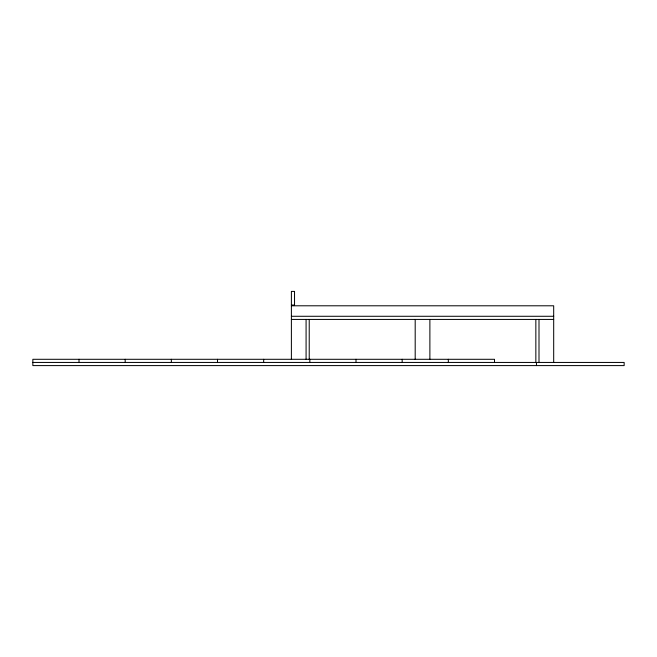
<?xml version="1.0" encoding="UTF-8"?>
<svg xmlns="http://www.w3.org/2000/svg" width="657" height="657" viewBox="0 0 657 657"><rect width="100%" height="100%" fill="white"/><g stroke="black" fill="none" stroke-linecap="round" stroke-linejoin="round"><path stroke-width="0.99" d="M291.388 305.045L294.533 305.045M291.388 305.792L553.687 305.792L553.687 362.516M291.388 316.28L553.687 316.28M291.388 319.425L553.687 319.425M32.85 362.442L624.15 362.442L624.15 365.596L32.85 365.596L32.85 359.297L494.499 359.297L494.499 362.442M539.003 319.425L539.003 362.516M536.465 362.442L536.465 365.596M535.849 319.425L535.849 362.516M448.329 359.297L448.329 362.442M429.883 319.425L429.883 359.436M415.191 319.425L415.191 359.436M402.166 359.297L402.166 362.442M356.004 359.297L356.004 362.442M309.841 359.297L309.841 362.442M309.225 319.425L309.225 359.436M306.08 319.425L306.08 359.436M294.533 305.595L294.533 291.404L291.388 291.404L291.388 359.436M263.671 359.297L263.671 362.442M217.508 359.297L217.508 362.442M171.346 359.297L171.346 362.442M125.183 359.297L125.183 362.442M79.012 359.297L79.012 362.442"/></g></svg>
